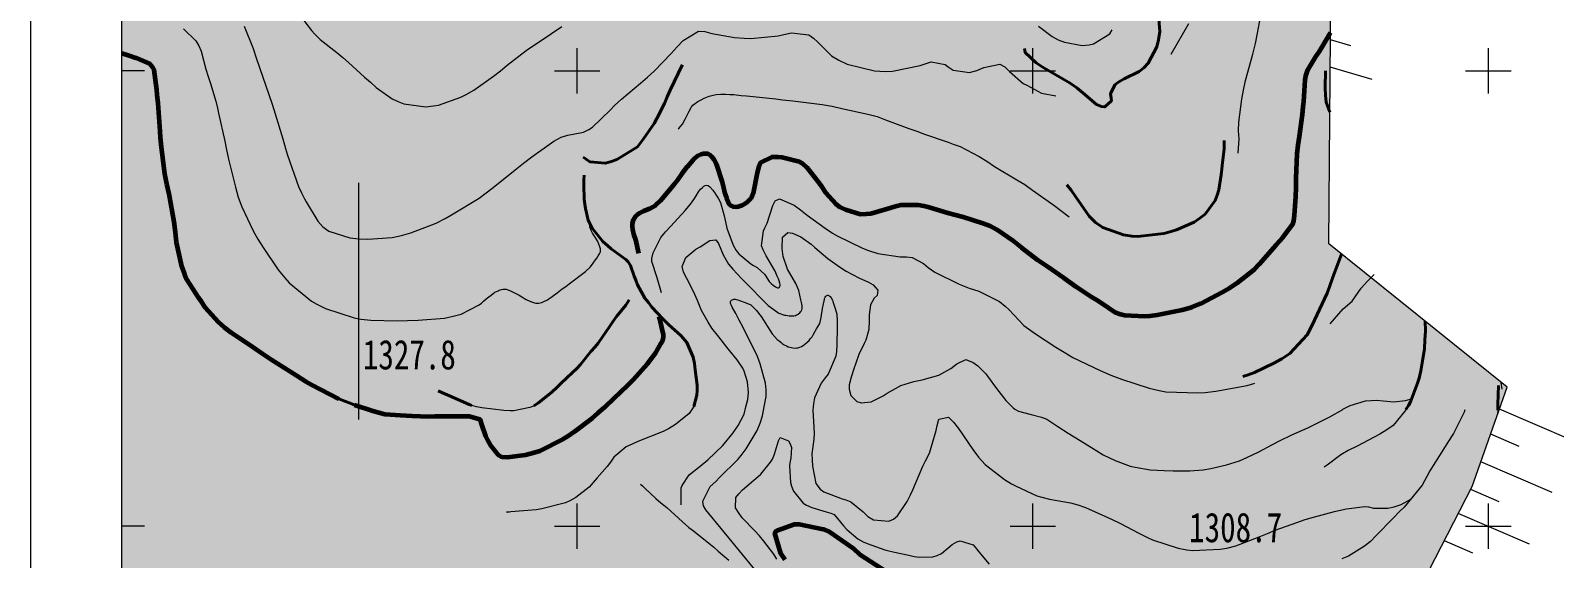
# Model space of a CAD drawing. Header units: inches. Extents: x 38461960 to 38462875, y 4135560 to 4136840.
# Drawn here: x 38461980 to 38462314.5, y 4135892.9 to 4136008.9 of the extents above; entities that cross this region are included whole.
import ezdxf

# ---------------------------------------------------------------- set-up
doc = ezdxf.new("R2010")
doc.units = ezdxf.units.IN
doc.header["$MEASUREMENT"] = 0
doc.layers.get('0').update_dxf_attribs({"lineweight": 0})
doc.layers.add('地面等高线', color=3, linetype='Continuous', lineweight=0, true_color=0x00ff00)
doc.layers.add('经纬网', color=7, linetype='Continuous', lineweight=0)
doc.styles.add('宋体', font='')
doc.styles.get('宋体').set_extended_font_data('宋体')

msp = doc.modelspace()

# ---------------------------------------------------------------- hatches: boundary and pattern name
at = {"lineweight": 120, "true_color": 0x00ff00}
h = msp.add_hatch(dxfattribs=at)
h.set_pattern_fill('巨砾', color=3, scale=8333.333333, style=0, pattern_type=2)
h.set_pattern_definition([(97.35238, (38462017.5, 4135612.5), (-150, 1150), [1.3024, -1561.5476]), (112.47943, (38462017.3333, 4135613.7917), (350, -850), [1.3077, -1567.9278]), (127.74681, (38462016.8333, 4135615), (850, -1100), [1.3068, -1958.92276]), (142.25319, (38462016.0333, 4135616.0333), (-1100, 850), [1.3068, -1958.92276]), (157.52057, (38462015, 4135616.8333), (-850, 350), [1.3077, -1567.9278]), (172.64762, (38462013.7917, 4135617.3333), (1150, -150), [1.3024, -1561.5476]), (187.35238, (38462012.5, 4135617.5), (-1150, -150), [1.3024, -1561.5476]), (202.47943, (38462011.2083, 4135617.3333), (850, 350), [1.3077, -1567.9278]), (217.74681, (38462010, 4135616.8333), (1100, 850), [1.3068, -1958.92276]), (232.25319, (38462008.9667, 4135616.0333), (-850, -1100), [1.3068, -1958.92276]), (247.52057, (38462008.1667, 4135615), (-350, -850), [1.3077, -1567.9278]), (262.64762, (38462007.6667, 4135613.7917), (150, 1150), [1.3024, -1561.5476]), (277.35238, (38462007.5, 4135612.5), (150, -1150), [1.3024, -1561.5476]), (292.47943, (38462007.6667, 4135611.2083), (-350, 850), [1.3077, -1567.9278]), (307.74681, (38462008.1667, 4135610), (-850, 1100), [1.3068, -1958.92276]), (322.25319, (38462008.9667, 4135608.9667), (1100, -850), [1.3068, -1958.92276]), (337.52057, (38462010, 4135608.1667), (850, -350), [1.3077, -1567.9278]), (352.64762, (38462011.2083, 4135607.6667), (-1150, 150), [1.3024, -1561.5476]), (7.35238, (38462012.5, 4135607.5), (1150, 150), [1.3024, -1561.5476]), (22.47943, (38462013.7917, 4135607.6667), (-850, -350), [1.3077, -1567.9278]), (37.74681, (38462015, 4135608.1667), (-1100, -850), [1.3068, -1958.92276]), (52.25319, (38462016.0333, 4135608.9667), (850, 1100), [1.3068, -1958.92276]), (67.52057, (38462016.8333, 4135610), (350, 850), [1.3077, -1567.9278]), (82.64762, (38462017.3333, 4135611.2083), (-150, -1150), [1.3024, -1561.5476]), (97.35238, (38461992.5, 4135587.5), (-150, 1150), [1.3024, -1561.5476]), (112.47943, (38461992.3333, 4135588.7917), (350, -850), [1.3077, -1567.9278]), (127.74681, (38461991.8333, 4135590), (850, -1100), [1.3068, -1958.92276]), (142.25319, (38461991.0333, 4135591.0333), (-1100, 850), [1.3068, -1958.92276]), (157.52057, (38461990, 4135591.8333), (-850, 350), [1.3077, -1567.9278]), (172.64762, (38461988.7917, 4135592.3333), (1150, -150), [1.3024, -1561.5476]), (187.35238, (38461987.5, 4135592.5), (-1150, -150), [1.3024, -1561.5476]), (202.47943, (38461986.2083, 4135592.3333), (850, 350), [1.3077, -1567.9278]), (217.74681, (38461985, 4135591.8333), (1100, 850), [1.3068, -1958.92276]), (232.25319, (38461983.9667, 4135591.0333), (-850, -1100), [1.3068, -1958.92276]), (247.52057, (38461983.1667, 4135590), (-350, -850), [1.3077, -1567.9278]), (262.64762, (38461982.6667, 4135588.7917), (150, 1150), [1.3024, -1561.5476]), (277.35238, (38461982.5, 4135587.5), (150, -1150), [1.3024, -1561.5476]), (292.47943, (38461982.6667, 4135586.2083), (-350, 850), [1.3077, -1567.9278]), (307.74681, (38461983.1667, 4135585), (-850, 1100), [1.3068, -1958.92276]), (322.25319, (38461983.9667, 4135583.9667), (1100, -850), [1.3068, -1958.92276]), (337.52057, (38461985, 4135583.1667), (850, -350), [1.3077, -1567.9278]), (352.64762, (38461986.2083, 4135582.6667), (-1150, 150), [1.3024, -1561.5476]), (7.35238, (38461987.5, 4135582.5), (1150, 150), [1.3024, -1561.5476]), (22.47943, (38461988.7917, 4135582.6667), (-850, -350), [1.3077, -1567.9278]), (37.74681, (38461990, 4135583.1667), (-1100, -850), [1.3068, -1958.92276]), (52.25319, (38461991.0333, 4135583.9667), (850, 1100), [1.3068, -1958.92276]), (67.52057, (38461991.8333, 4135585), (350, 850), [1.3077, -1567.9278]), (82.64762, (38461992.3333, 4135586.2083), (-150, -1150), [1.3024, -1561.5476])])
h.paths.add_polyline_path([(38462660, 4135600), (38462660, 4135675), (38462800, 4135675), (38462800, 4136800), (38462000, 4136800), (38462000, 4135600)], flags=17)
h.paths.add_polyline_path([(38462396.93, 4136644.89), (38462451.42, 4136622.46), (38462487.74, 4136600.87), (38462505.33, 4136589.81), (38462503.48, 4136560.97), (38462492.45, 4136536.45), (38462489.06, 4136523.08), (38462478.39, 4136495.53), (38462468.47, 4136462.35), (38462468.2, 4136443.1), (38462476.65, 4136393.87), (38462478.05, 4136375.59), (38462476.15, 4136365.62), (38462473.19, 4136361.37), (38462467.55, 4136359.33), (38462461.56, 4136358.29), (38462450.42, 4136355.44), (38462448.26, 4136353.21), (38462447, 4136341.8), (38462449.04, 4136311.33), (38462448.21, 4136269.54), (38462447.17, 4136256.39), (38462447.75, 4136243.19), (38462448.23, 4136239.77), (38462448.78, 4136236.96), (38462449.26, 4136235.12), (38462458.24, 4136213.14), (38462472.79, 4136161.02), (38462480.46, 4136112.33), (38462477.29, 4135986.92), (38462472.12, 4135891.12), (38462475.29, 4135864.27), (38462478.87, 4135842.7), (38462473.98, 4135822.18), (38462401.35, 4135733.71), (38462325.15, 4135660.69), (38462251.07, 4135600.02), (38462101.17, 4135603.82), (38462175.51, 4135691.05), (38462233.46, 4135765.13), (38462243.78, 4135793.44), (38462248.27, 4135805.88), (38462259.92, 4135837.63), (38462296.44, 4135908.69), (38462304.1, 4135930.5), (38462264.94, 4135961.98), (38462265.47, 4136026.01), (38462271.71, 4136058.7), (38462279.64, 4136078.81), (38462310.86, 4136106.33), (38462297.49, 4136133.43), (38462238.64, 4136182.82), (38462195.33, 4136180.71), (38462177.89, 4136193.49), (38462167.97, 4136218.63), (38462184.49, 4136241.46), (38462199.06, 4136246.01), (38462221.42, 4136258.45), (38462242.06, 4136288.87), (38462219.3, 4136310.84), (38462202.63, 4136311.63), (38462180.14, 4136325.12), (38462175.38, 4136354.76), (38462180.14, 4136398.68), (38462188.75, 4136421.38), (38462204.47, 4136444.93), (38462208.06, 4136473.11), (38462197.85, 4136513.99), (38462193.09, 4136530.92), (38462193.9, 4136584.41), (38462197.08, 4136626.22), (38462223.54, 4136719.35), (38462246.29, 4136716.18), (38462287.94, 4136693.24), (38462313.34, 4136680.54), (38462352.5, 4136663.87), (38462375.49, 4136651.58)], flags=0)

# ---------------------------------------------------------------- linework, layer by layer
at = {"color": 1, "true_color": 0xff0000}
for p, q in [((38462269.82, 4136005.47), (38462265.31, 4136006.79)), ((38462274.47, 4135998.09), (38462265.26, 4136000.84)), ((38462318.05, 4135918.98), (38462302.41, 4135925.68)), ((38462306.71, 4135917.48), (38462300.49, 4135920.2)), ((38462313.98, 4135907.4), (38462298.35, 4135914.1)), ((38462302.37, 4135905.35), (38462296.15, 4135908.07)), ((38462309.02, 4135896.03), (38462293.39, 4135902.74)), ((38462296.56, 4135894.08), (38462290.34, 4135896.8))]:
    msp.add_line(p, q, dxfattribs=at)
at = {"color": 7, "lineweight": 20, "flags": 128}
msp.add_lwpolyline([(38461980, 4135580), (38462820, 4135580), (38462820, 4136820), (38462820, 4136820), (38461980, 4136820), (38461980, 4136820), (38461980, 4135580)], dxfattribs=at)
at = {"color": 7, "lineweight": 9, "flags": 128}
msp.add_lwpolyline([(38462000, 4136800), (38462000, 4135600), (38462800, 4135600), (38462800, 4136800), (38462800, 4136800), (38462000, 4136800)], dxfattribs=at)
at = {"color": 1, "true_color": 0xff0000, "flags": 128}
msp.add_lwpolyline([(38462259.92, 4135837.63), (38462296.44, 4135908.69), (38462304.1, 4135930.5), (38462264.94, 4135961.98), (38462265.47, 4136026.01), (38462271.71, 4136058.7), (38462279.64, 4136078.81), (38462310.86, 4136106.33), (38462297.49, 4136133.43), (38462238.64, 4136182.82), (38462195.33, 4136180.71), (38462177.89, 4136193.49), (38462167.97, 4136218.63), (38462184.49, 4136241.46), (38462199.06, 4136246.01), (38462221.42, 4136258.45), (38462242.06, 4136288.87), (38462219.3, 4136310.84), (38462202.63, 4136311.63), (38462180.14, 4136325.12), (38462175.38, 4136354.76), (38462180.14, 4136398.68), (38462188.75, 4136421.38)], dxfattribs=at)
at = {"layer": '地面等高线', "color": 55, "lineweight": 18, "true_color": 0xa59152, "flags": 128}
for points in [[(38462245.09, 4135981.93), (38462245.27, 4135985.08), (38462245.14, 4135986.84), (38462245.18, 4135988.7), (38462245.86, 4135993.8), (38462246.24, 4135995.79), (38462246.68, 4135997.85), (38462248.31, 4136003.69), (38462248.89, 4136006.02), (38462249.33, 4136008.31), (38462250.42, 4136014.15)], [(38462038.57, 4136012.97), (38462041.67, 4136008.85), (38462042.42, 4136008.07), (38462043.6, 4136006.92), (38462047.21, 4136004.04)], [(38462230.4, 4136003.63), (38462234.24, 4136010.43)], [(38462013.59, 4136009.26), (38462016.26, 4136006.62), (38462016.93, 4136005.51), (38462017.43, 4136004.29), (38462018.51, 4136000.34), (38462019.01, 4135998.75), (38462019.48, 4135997.2), (38462020.69, 4135993.34), (38462021.06, 4135991.82), (38462021.3, 4135990.71), (38462022.64, 4135984.56), (38462022.97, 4135983.01), (38462023.48, 4135980.57), (38462024.99, 4135974.42), (38462025.62, 4135972.23), (38462026.4, 4135970.13), (38462028.85, 4135964.83), (38462029.93, 4135963), (38462031.04, 4135961.18), (38462034.38, 4135956.27), (38462035.8, 4135954.51), (38462036.81, 4135953.47), (38462041.66, 4135949.41), (38462042.88, 4135948.73), (38462044.74, 4135947.81), (38462051.01, 4135945.78), (38462052.5, 4135945.47), (38462054.73, 4135945.2), (38462060.5, 4135945.09), (38462062.73, 4135945.18), (38462065.06, 4135945.25), (38462070.87, 4135945.68), (38462072.8, 4135946.08), (38462074.56, 4135946.58), (38462078.51, 4135948.6), (38462078.96, 4135948.99), (38462079.42, 4135949.39), (38462080.01, 4135949.89), (38462080.57, 4135950.36), (38462081.08, 4135950.75), (38462081.53, 4135951.09), (38462081.94, 4135951.35), (38462082.3, 4135951.56), (38462082.62, 4135951.71), (38462082.9, 4135951.83), (38462083.39, 4135951.98), (38462083.75, 4135952.04), (38462084.02, 4135952.05), (38462084.41, 4135952.02), (38462084.61, 4135951.97), (38462084.8, 4135951.9), (38462085.36, 4135951.66), (38462086.36, 4135951.18), (38462086.81, 4135950.94), (38462087.26, 4135950.69), (38462087.81, 4135950.38), (38462088.83, 4135949.79), (38462089.61, 4135949.4), (38462090.19, 4135949.16), (38462090.63, 4135949.04), (38462090.95, 4135948.98), (38462091.19, 4135948.96), (38462091.54, 4135948.97), (38462091.89, 4135949.04), (38462092.2, 4135949.14), (38462092.79, 4135949.38), (38462093.3, 4135949.65), (38462093.75, 4135949.91), (38462094.51, 4135950.42), (38462095.63, 4135951.25), (38462096.73, 4135952.09), (38462097.48, 4135952.66), (38462098.24, 4135953.23), (38462101.79, 4135955.93), (38462102.81, 4135956.87), (38462103.38, 4135957.55), (38462103.83, 4135958.22), (38462104.28, 4135958.88), (38462104.59, 4135959.33), (38462104.9, 4135959.77), (38462105.05, 4135960.07), (38462105.11, 4135960.35), (38462105.09, 4135960.89), (38462104.99, 4135961.31), (38462104.76, 4135961.92), (38462104.5, 4135962.5), (38462104.09, 4135963.26), (38462103.38, 4135964.35), (38462103.07, 4135964.91)], [(38462026.93, 4136009.78), (38462028.85, 4136004.92), (38462029.56, 4136002.89), (38462030.3, 4136000.76), (38462032.28, 4135994.81), (38462033.02, 4135992.68), (38462033.73, 4135990.59), (38462035.37, 4135985.05), (38462035.94, 4135982.92), (38462036.38, 4135981.47), (38462038.83, 4135974.6), (38462039.51, 4135973.18), (38462040.15, 4135971.87), (38462040.48, 4135971.22), (38462043.08, 4135966.97), (38462044.19, 4135965.75), (38462045.5, 4135964.8), (38462050.06, 4135963.31), (38462052.06, 4135963.1), (38462054.08, 4135963.03), (38462059.42, 4135963.39), (38462061.41, 4135963.83), (38462063.51, 4135964.4), (38462069.01, 4135966.52), (38462071.04, 4135967.6), (38462072.43, 4135968.37), (38462078.45, 4135972.04), (38462079.7, 4135972.95), (38462081.56, 4135974.4), (38462086.39, 4135978.24), (38462088.22, 4135979.69), (38462090.04, 4135981.14), (38462094.88, 4135984.55), (38462096.47, 4135985.42), (38462097.92, 4135985.89), (38462101.37, 4135986.53), (38462102.58, 4135987.1), (38462103.36, 4135987.61), (38462107.25, 4135991.38), (38462108.17, 4135992.39), (38462109.69, 4135993.81), (38462113.88, 4135997.28), (38462115.44, 4135998.6), (38462116.89, 4135999.95), (38462120.65, 4136003.82), (38462121.96, 4136005.31), (38462123.22, 4136006.66), (38462126.6, 4136008.71), (38462128.02, 4136008.61), (38462129.57, 4136008.2), (38462134.53, 4136007.35), (38462136.66, 4136007.18), (38462138.08, 4136007.14), (38462144.09, 4136007.7), (38462145.34, 4136007.97), (38462147.06, 4136008.37), (38462150.81, 4136007.9), (38462151.86, 4136007.19), (38462152.83, 4136006.27), (38462155.84, 4136003.33), (38462157.42, 4136002.31), (38462159.24, 4136001.5), (38462165.22, 4136000), (38462167.62, 4135999.87), (38462169.21, 4135999.93), (38462175.29, 4136001.14), (38462176.37, 4136001.51), (38462177.72, 4136002.01), (38462180.79, 4136001.4), (38462181.43, 4136000.89), (38462182.55, 4136000.15), (38462186.13, 4135999.63), (38462187.71, 4136000.1), (38462189.27, 4136000.74), (38462192.75, 4136001.48), (38462193.86, 4136000.87), (38462194.91, 4135999.89), (38462197.88, 4135997.22), (38462198.66, 4135996.82), (38462201.88, 4135995.11), (38462205.04, 4135994.48)], [(38462047.21, 4136004.04), (38462048.55, 4136002.93), (38462049.8, 4136001.81), (38462053.31, 4135998.63), (38462054.63, 4135997.48), (38462055.87, 4135996.36), (38462059.42, 4135993.86), (38462060.87, 4135993.18), (38462061.91, 4135992.77), (38462066.74, 4135992.09), (38462068.43, 4135992.29), (38462069.54, 4135992.49), (38462074.48, 4135994.24), (38462075.63, 4135994.81), (38462077.32, 4135995.79), (38462081.61, 4135998.82), (38462083.17, 4136000.03), (38462084.66, 4136001.28), (38462088.78, 4136004.45), (38462090.44, 4136005.56), (38462092.1, 4136006.64), (38462096.66, 4136009.77)], [(38462201.26, 4136009.84), (38462204.26, 4136007.51), (38462205.57, 4136006.83), (38462206.96, 4136006.29), (38462210.84, 4136005.57), (38462212.33, 4136005.7), (38462213.31, 4136005.91), (38462216.89, 4136008.16), (38462217.43, 4136009.01)], [(38462122.17, 4135987.22), (38462122.25, 4135987.29), (38462122.32, 4135987.36), (38462122.63, 4135987.68), (38462123.11, 4135988.32), (38462123.69, 4135989.36), (38462124.24, 4135990.43), (38462124.56, 4135991.13), (38462124.92, 4135991.81), (38462125.04, 4135991.99), (38462125.17, 4135992.18), (38462125.4, 4135992.43), (38462125.67, 4135992.66), (38462126.47, 4135993.23), (38462127.19, 4135993.66), (38462127.83, 4135993.98), (38462128.97, 4135994.42), (38462129.85, 4135994.65), (38462130.51, 4135994.78), (38462131.52, 4135994.88), (38462132.53, 4135994.88), (38462133.47, 4135994.83), (38462134.41, 4135994.78), (38462135.96, 4135994.61), (38462137.18, 4135994.51), (38462143.63, 4135993.82), (38462145.05, 4135993.65), (38462147.31, 4135993.38), (38462153.73, 4135992.63), (38462155.95, 4135992.22), (38462158.11, 4135991.74), (38462163.82, 4135990.52), (38462165.81, 4135989.94), (38462167.67, 4135989.26), (38462172.77, 4135987.36), (38462174.76, 4135986.65), (38462176.01, 4135986.14), (38462181.41, 4135984.31), (38462182.49, 4135983.93), (38462184.07, 4135983.39), (38462188.22, 4135981.22), (38462189.88, 4135980.14), (38462191.56, 4135978.96), (38462196.52, 4135976.08), (38462198.24, 4135975.03), (38462199.93, 4135973.81), (38462204.62, 4135970.46), (38462207.97, 4135967.96)], [(38462118.5, 4135951.26), (38462117.55, 4135954.55), (38462116.39, 4135958.15), (38462116.4, 4135958.79), (38462116.68, 4135960.01), (38462118.37, 4135963.38), (38462119.35, 4135964.67), (38462120.53, 4135965.88), (38462123.71, 4135969.29), (38462124.87, 4135970.74), (38462125.58, 4135971.75), (38462126.11, 4135972.58), (38462126.64, 4135973.41), (38462127.07, 4135973.99), (38462127.49, 4135974.41), (38462127.82, 4135974.67), (38462128.07, 4135974.82), (38462128.42, 4135974.91), (38462128.73, 4135974.83), (38462129.14, 4135974.49), (38462129.73, 4135973.8), (38462130.26, 4135973.05), (38462130.37, 4135972.89), (38462130.91, 4135972.01), (38462131.42, 4135971.06), (38462132.29, 4135968.16), (38462132.56, 4135966.84), (38462132.86, 4135965.42), (38462134.21, 4135961.7), (38462134.91, 4135960.52), (38462135.45, 4135959.81), (38462138.08, 4135957.58), (38462138.69, 4135957.27), (38462139.53, 4135956.83), (38462141.19, 4135955.24), (38462141.62, 4135954.5), (38462142.1, 4135953.72), (38462142.58, 4135953.3), (38462143.07, 4135952.88), (38462143.21, 4135952.76), (38462143.54, 4135952.55), (38462143.8, 4135952.42), (38462143.98, 4135952.36), (38462144.12, 4135952.35), (38462144.2, 4135952.35), (38462144.32, 4135952.39), (38462144.41, 4135952.48), (38462144.5, 4135952.68), (38462144.53, 4135952.87), (38462144.54, 4135953.04), (38462144.5, 4135953.37), (38462144.36, 4135953.87), (38462144.18, 4135954.33), (38462144.05, 4135954.63), (38462143.92, 4135954.93), (38462143.42, 4135956.02), (38462141.5, 4135959.36), (38462140.79, 4135960.68), (38462140.45, 4135961.56), (38462140.86, 4135964.83), (38462141.2, 4135965.48), (38462141.71, 4135966.55), (38462142.9, 4135970.4), (38462143.48, 4135971.48), (38462144.42, 4135971.85), (38462147.63, 4135970.46), (38462149.04, 4135969.45), (38462150.46, 4135968.3), (38462154.44, 4135965.45), (38462156.03, 4135964.37), (38462157.07, 4135963.73), (38462162.61, 4135961.08), (38462163.92, 4135960.51), (38462165.98, 4135959.86), (38462170.91, 4135959.18), (38462172.3, 4135959.14), (38462173.55, 4135958.97), (38462176.01, 4135957.69), (38462177.02, 4135956.81), (38462178.51, 4135955.79), (38462183.84, 4135953.11), (38462186, 4135952.3), (38462188.13, 4135951.62), (38462192.68, 4135949.35), (38462193.96, 4135948.3)], [(38462103.07, 4135964.91), (38462102.83, 4135965.51), (38462102.79, 4135965.65), (38462102.76, 4135966.37)], [(38462137.03, 4135926.23), (38462137.43, 4135927.79), (38462137.57, 4135929.38), (38462137.37, 4135931.71), (38462136.66, 4135934.04), (38462136.32, 4135934.68), (38462135.08, 4135936.54), (38462133.46, 4135938.6), (38462132.85, 4135939.31), (38462131.07, 4135941.55), (38462129.58, 4135943.51), (38462128.74, 4135944.76), (38462127.26, 4135947.36), (38462126.39, 4135949.56), (38462125.85, 4135950.84), (38462124.8, 4135953.01), (38462123.32, 4135955.78), (38462123.05, 4135957.03), (38462123.83, 4135958.99), (38462126.07, 4135960.84), (38462126.98, 4135961.34), (38462129.11, 4135962.76), (38462130.42, 4135962.89), (38462131.03, 4135962.11), (38462132.04, 4135959.61), (38462133.19, 4135957.55), (38462134.16, 4135956.44), (38462136.09, 4135954.37), (38462138.62, 4135951.8), (38462139.86, 4135950.52), (38462141.89, 4135948.49), (38462144.28, 4135946.76), (38462145.46, 4135946.32), (38462145.61, 4135946.31), (38462145.76, 4135946.3), (38462146.55, 4135946.22), (38462147.14, 4135946.18), (38462147.57, 4135946.21), (38462147.9, 4135946.28), (38462148.14, 4135946.37), (38462148.32, 4135946.46), (38462148.59, 4135946.64), (38462148.86, 4135946.87), (38462149.01, 4135947.04), (38462149.12, 4135947.2), (38462149.28, 4135947.51), (38462149.35, 4135947.78), (38462149.38, 4135948.02), (38462149.36, 4135948.45), (38462149.23, 4135949.09), (38462149.08, 4135949.71), (38462148.86, 4135950.73), (38462148.65, 4135951.75), (38462147.97, 4135953.27), (38462146.15, 4135956.42), (38462145.21, 4135959.25), (38462145.01, 4135960.98), (38462145.05, 4135963.48), (38462146.2, 4135964.52), (38462147.28, 4135964.35), (38462149.1, 4135963.54), (38462151.36, 4135961.91), (38462152.17, 4135961.17), (38462155.01, 4135958.77), (38462157.6, 4135956.94), (38462159.05, 4135956.02), (38462161.82, 4135954.57), (38462163.95, 4135953.58), (38462164.93, 4135952.98), (38462165.97, 4135951.86), (38462165.8, 4135950.64), (38462165.19, 4135950.04), (38462164.38, 4135948.62), (38462164.07, 4135946.39), (38462164.07, 4135945.17), (38462164, 4135943.15), (38462163.35, 4135940.82), (38462162.95, 4135940.08), (38462161.83, 4135937.68), (38462161.12, 4135935.79), (38462160.78, 4135934.74), (38462160.1, 4135932.68), (38462159.69, 4135931.06), (38462159.69, 4135930.09), (38462160.09, 4135928.67), (38462161.37, 4135927.35), (38462162.35, 4135927.08), (38462164.51, 4135927.31), (38462167.15, 4135928.59), (38462168.03, 4135929.19), (38462171, 4135930.91), (38462173.88, 4135931.75), (38462175.7, 4135932.12), (38462179.35, 4135933.16), (38462181.99, 4135934.64), (38462183.34, 4135935.62), (38462185.33, 4135936.56), (38462186.89, 4135935.92), (38462187.93, 4135935.17)], [(38462265.28, 4135944.45), (38462268.15, 4135947.71), (38462270.12, 4135949.43), (38462272.1, 4135952.3), (38462273.47, 4135953.82), (38462274.93, 4135955.23), (38462274.21, 4135954.53)], [(38462141.03, 4135926.21), (38462141.46, 4135928.49), (38462141.5, 4135929.94), (38462141.3, 4135931.43), (38462140.19, 4135935.62), (38462139.59, 4135937.24), (38462139.08, 4135938.33), (38462136.79, 4135942.82), (38462136.32, 4135943.8), (38462135.55, 4135945.25), (38462134.79, 4135946.67), (38462134.03, 4135948.1), (38462133.84, 4135948.47), (38462133.71, 4135948.77), (38462133.65, 4135949), (38462133.64, 4135949.17), (38462133.65, 4135949.29), (38462133.71, 4135949.45), (38462133.83, 4135949.6), (38462134.02, 4135949.73), (38462134.2, 4135949.8), (38462134.37, 4135949.83), (38462134.68, 4135949.83), (38462134.92, 4135949.79), (38462135.27, 4135949.69), (38462135.6, 4135949.56), (38462136.84, 4135949.08), (38462138.09, 4135948.59), (38462139.27, 4135947.41), (38462140.35, 4135946.02), (38462142.8, 4135942.24), (38462143.88, 4135941.02), (38462144.31, 4135940.66), (38462144.73, 4135940.31), (38462144.96, 4135940.13), (38462145.44, 4135939.82), (38462145.9, 4135939.58), (38462146.32, 4135939.41), (38462146.7, 4135939.29), (38462147.04, 4135939.2), (38462147.34, 4135939.15), (38462147.85, 4135939.11), (38462148.22, 4135939.13), (38462148.49, 4135939.17), (38462148.88, 4135939.27), (38462149.24, 4135939.44), (38462149.62, 4135939.69), (38462149.95, 4135939.93), (38462150.5, 4135940.41), (38462150.89, 4135940.8), (38462151.16, 4135941.12), (38462151.54, 4135941.61), (38462151.87, 4135942.13), (38462152.55, 4135943.31), (38462153.24, 4135944.48), (38462153.58, 4135945.8), (38462153.86, 4135947.79), (38462154.05, 4135948.8), (38462154.25, 4135949.81), (38462154.29, 4135949.97), (38462154.45, 4135950.27), (38462154.6, 4135950.48), (38462154.72, 4135950.61), (38462154.82, 4135950.68), (38462154.95, 4135950.75), (38462155.07, 4135950.75), (38462155.22, 4135950.66), (38462155.37, 4135950.53), (38462155.5, 4135950.4), (38462155.72, 4135950.11), (38462156.01, 4135949.61), (38462156.12, 4135949.35), (38462156.21, 4135949.1), (38462156.6, 4135947.82), (38462157, 4135946.54), (38462157.09, 4135945.05), (38462157.06, 4135943.6), (38462156.99, 4135939.78), (38462156.88, 4135938.33), (38462156.74, 4135937.35), (38462155.05, 4135933.37), (38462154.44, 4135932.56), (38462153.56, 4135931.38), (38462152.1, 4135928.14), (38462151.83, 4135926.86), (38462151.78, 4135926.17)], [(38462193.96, 4135948.3), (38462194.74, 4135947.59), (38462198.04, 4135944.07), (38462199.02, 4135943.33), (38462200.61, 4135942.25), (38462205.03, 4135939.3), (38462206.85, 4135938.18), (38462208.81, 4135937), (38462214.78, 4135934.15), (38462217.14, 4135933.13), (38462219.47, 4135932.25), (38462225.51, 4135930.28), (38462227.74, 4135929.77), (38462229.23, 4135929.5), (38462236.22, 4135929.25), (38462237.8, 4135929.35), (38462240.2, 4135929.62), (38462247.06, 4135930.86), (38462248.48, 4135931.29), (38462248.71, 4135931.38)], [(38462187.93, 4135935.17), (38462189.65, 4135933.45), (38462191.57, 4135930.81), (38462192.51, 4135929.53), (38462194.07, 4135927.6), (38462195.72, 4135925.97)], [(38462303.01, 4135930.1), (38462302.78, 4135931.56)], [(38462268.07, 4135925.65), (38462269.68, 4135926.47), (38462273.03, 4135927.51), (38462275.49, 4135927.67), (38462276.91, 4135927.5), (38462279.27, 4135927.29), (38462281.81, 4135927.59), (38462282.79, 4135927.9), (38462283.05, 4135928.08)], [(38462122.79, 4135904.69), (38462122.79, 4135908.37), (38462123.01, 4135908.93), (38462124.6, 4135911.26), (38462126.97, 4135913.18), (38462128.66, 4135914.53), (38462131.97, 4135917.7), (38462134.24, 4135920.47), (38462135.32, 4135922.09), (38462136.61, 4135924.58), (38462137.03, 4135926.23)], [(38462141.3, 4135887.59), (38462128.2, 4135903.54), (38462127.72, 4135904.43), (38462127.58, 4135905.45), (38462129.21, 4135908.69), (38462130.39, 4135909.83), (38462131.24, 4135910.64), (38462135.23, 4135914.62), (38462135.97, 4135915.53), (38462137.09, 4135916.98), (38462139.53, 4135921), (38462140.14, 4135922.58), (38462140.65, 4135924.24), (38462141.03, 4135926.21)], [(38462151.78, 4135926.17), (38462151.73, 4135925.5), (38462151.96, 4135921.76), (38462151.99, 4135920.34), (38462151.95, 4135919.09), (38462151.48, 4135915.88), (38462151.54, 4135914.56), (38462151.64, 4135913.14), (38462152.41, 4135909.33), (38462153.32, 4135908.14), (38462154.1, 4135907.5), (38462158.18, 4135906.01), (38462158.99, 4135905.77), (38462160.07, 4135905.33), (38462162.77, 4135903.1), (38462163.81, 4135902.11)], [(38462163.81, 4135902.11), (38462165.06, 4135901.37), (38462168.41, 4135901.06), (38462169.39, 4135901.5), (38462170.3, 4135902.27), (38462172.43, 4135905.44), (38462173.18, 4135906.9), (38462173.65, 4135907.98), (38462175.86, 4135913.14), (38462176.43, 4135914.32), (38462177.31, 4135916.01), (38462178.77, 4135921), (38462178.98, 4135922.12), (38462179.38, 4135923.5), (38462181.51, 4135923.9), (38462182.56, 4135922.86), (38462183.7, 4135921.47), (38462186.8, 4135916.8), (38462188.08, 4135915.11), (38462189.53, 4135913.56), (38462193.75, 4135910.24), (38462195.34, 4135909.29), (38462196.38, 4135908.75), (38462200.87, 4135906.65), (38462201.95, 4135906.34), (38462203.67, 4135905.93), (38462208.27, 4135905.12), (38462209.89, 4135904.64), (38462211.54, 4135904.1), (38462215.83, 4135902.2), (38462217.45, 4135901.46), (38462219.07, 4135900.64), (38462223.42, 4135898.37), (38462225.14, 4135897.49), (38462226.29, 4135896.98), (38462231.89, 4135895.12), (38462233.82, 4135894.77), (38462235.06, 4135894.64), (38462241.14, 4135894.9), (38462242.56, 4135895.17), (38462244.59, 4135895.67), (38462249.69, 4135897.62), (38462251.48, 4135898.36), (38462253.17, 4135899.1), (38462257.91, 4135900.82), (38462259.8, 4135901.42), (38462261.62, 4135901.96), (38462266.18, 4135903.2), (38462267.81, 4135903.57), (38462268.82, 4135903.8), (38462272.87, 4135904.3), (38462273.68, 4135904.2), (38462274.8, 4135903.93), (38462277.94, 4135903.96), (38462279.29, 4135904.26), (38462280.81, 4135904.77), (38462282.94, 4135905.94)], [(38462195.72, 4135925.97), (38462196.02, 4135925.67), (38462196.83, 4135925.26), (38462199.63, 4135924.48), (38462201.9, 4135923.94), (38462203.11, 4135923.5), (38462205.51, 4135921.91), (38462207.73, 4135920.42), (38462209.08, 4135919.64), (38462211.31, 4135918.25), (38462214.04, 4135916.52), (38462215.46, 4135915.64), (38462218.09, 4135914.39), (38462221.37, 4135913.2), (38462222.45, 4135912.93), (38462225.79, 4135912.38), (38462228.86, 4135912.21), (38462230.79, 4135912.14), (38462234.47, 4135912.17), (38462237.37, 4135912.37), (38462239.06, 4135912.67), (38462242.54, 4135913.44), (38462245.38, 4135914.35), (38462246.97, 4135915.05), (38462249.57, 4135916.3), (38462252.61, 4135917.91), (38462254.17, 4135918.76), (38462256.87, 4135920.03), (38462260.35, 4135921.58), (38462261.54, 4135922.16), (38462265.19, 4135924.01), (38462268.03, 4135925.62), (38462268.07, 4135925.65)], [(38462302.96, 4135925.48), (38462302.96, 4135925.49)], [(38462143.79, 4135892.76), (38462143.12, 4135893.81), (38462140.96, 4135896.68), (38462140.01, 4135897.83), (38462139, 4135898.98), (38462136.24, 4135901.85), (38462135.4, 4135902.97), (38462134.72, 4135903.98), (38462134.83, 4135906.31), (38462135.44, 4135907.12), (38462136.25, 4135908), (38462138.78, 4135910.06), (38462139.7, 4135910.87), (38462140.31, 4135911.41), (38462142.44, 4135914.04), (38462142.84, 4135914.71), (38462143.29, 4135915.79), (38462144.2, 4135918.76), (38462144.57, 4135919.47), (38462146.36, 4135918.72), (38462146.77, 4135918.05), (38462147.04, 4135917.27), (38462146.9, 4135914.94), (38462146.66, 4135913.93), (38462146.56, 4135913.22), (38462146.82, 4135909.57), (38462147.02, 4135908.76), (38462147.46, 4135907.65), (38462149.62, 4135905.04), (38462150.33, 4135904.6), (38462151.47, 4135904.09), (38462154.65, 4135903.14), (38462155.66, 4135902.87), (38462156.37, 4135902.53), (38462157.78, 4135900.87), (38462158.42, 4135900.06), (38462159.17, 4135899.25), (38462161.59, 4135897.19), (38462162.74, 4135896.54), (38462163.62, 4135896.17), (38462167.54, 4135894.78), (38462168.41, 4135894.58), (38462169.63, 4135894.3), (38462172.8, 4135893.59), (38462173.95, 4135893.35), (38462175.13, 4135893.21), (38462178.04, 4135893.24), (38462179.02, 4135893.51), (38462179.96, 4135893.95), (38462182.33, 4135895.94), (38462183.34, 4135896.54), (38462184.05, 4135896.78), (38462186.89, 4135895.9), (38462187.66, 4135894.98), (38462188.14, 4135894.37), (38462190.43, 4135891.67)]]:
    msp.add_lwpolyline(points, dxfattribs=at)
at = {"layer": '地面等高线', "color": 55, "lineweight": 40, "true_color": 0xa59152, "flags": 128}
for points in [[(38462227.5, 4136013.26), (38462227.86, 4136008.64), (38462227.61, 4136006.82), (38462227.25, 4136005.24), (38462225.3, 4136001.71), (38462224.36, 4136000.66), (38462223.35, 4135999.89), (38462220.02, 4135998.24), (38462218.89, 4135997.59), (38462217.99, 4135996.9), (38462217.06, 4135994.92), (38462217.18, 4135994.03), (38462217.26, 4135993.42), (38462215.8, 4135992.08), (38462215.07, 4135992.16), (38462213.98, 4135992.61), (38462210.94, 4135995.17), (38462209.64, 4135996.27), (38462208.19, 4135997.32), (38462203.69, 4135999.96), (38462202.07, 4136000.9), (38462200.7, 4136001.79), (38462198.31, 4136004.03), (38462198.19, 4136004.88)], [(38462123.12, 4136001.31), (38462122.68, 4136000.5), (38462122.15, 4135999.41), (38462120.4, 4135995.72), (38462119.75, 4135994.26), (38462119.14, 4135992.84), (38462117.51, 4135989.52), (38462116.86, 4135988.47), (38462114.55, 4135985.07), (38462113.21, 4135983.33), (38462108.87, 4135980.62), (38462107.77, 4135980.18), (38462106.19, 4135979.69), (38462102.79, 4135980.02), (38462101.94, 4135980.59), (38462101.33, 4135981.04)], [(38462264.24, 4136000.03), (38462264.15, 4135996.26), (38462264.23, 4135994.68), (38462264.39, 4135993.1), (38462265.18, 4135990.95)], [(38462242.01, 4135984.71), (38462242.01, 4135984.02), (38462242, 4135982.88), (38462241.59, 4135979.23), (38462241.47, 4135978.38), (38462241.35, 4135977.13), (38462240.81, 4135973.89), (38462240.49, 4135972.71), (38462240, 4135971.5), (38462237.81, 4135968.54), (38462236.63, 4135967.61), (38462235.41, 4135966.76), (38462231.52, 4135965.07), (38462229.86, 4135964.58), (38462228.72, 4135964.26), (38462223.01, 4135963.62), (38462221.71, 4135963.7), (38462219.89, 4135963.95), (38462215.35, 4135965.58), (38462213.77, 4135966.72), (38462212.36, 4135968.1), (38462209.4, 4135972.4), (38462208.43, 4135973.82), (38462207.46, 4135974.95)], [(38462101.52, 4135977.07), (38462101.48, 4135976.09), (38462101.48, 4135974.88), (38462101.52, 4135971.8), (38462101.68, 4135970.74), (38462101.84, 4135969.77), (38462102.44, 4135967.22), (38462102.89, 4135966.16), (38462103.29, 4135965.43), (38462105.64, 4135962.51), (38462106.69, 4135961.54), (38462107.42, 4135960.93), (38462110.7, 4135958.57), (38462111.18, 4135958.08), (38462111.67, 4135957.27), (38462112.47, 4135954.92), (38462112.84, 4135953.99), (38462113.24, 4135952.97), (38462114.86, 4135950.05), (38462115.62, 4135949.12), (38462116.39, 4135948.11), (38462118.7, 4135945.63), (38462119.55, 4135944.78), (38462120.12, 4135944.21), (38462122.71, 4135941.85), (38462123.27, 4135941.25), (38462124.04, 4135940.31), (38462125.45, 4135937.11), (38462125.74, 4135935.69), (38462125.9, 4135934.31), (38462126.3, 4135930.95), (38462126.33, 4135929.81), (38462126.29, 4135928.76), (38462125.57, 4135926.28)], [(38462267.74, 4135959.73), (38462265.83, 4135954.68), (38462265.1, 4135952.53), (38462264.61, 4135951.15), (38462261.8, 4135945.2), (38462261.19, 4135943.86), (38462260.22, 4135942), (38462256.44, 4135937.91), (38462254.66, 4135936.74), (38462252.87, 4135935.81), (38462248.65, 4135933.75), (38462247.27, 4135933.23), (38462246.06, 4135932.86)], [(38462111.41, 4135949.69), (38462110.64, 4135948.56), (38462108.61, 4135946.01), (38462107.76, 4135944.8), (38462107.19, 4135943.95), (38462104.59, 4135940.18), (38462103.94, 4135939.41), (38462103, 4135938.32), (38462100.73, 4135935.53), (38462099.88, 4135934.6), (38462098.98, 4135933.75), (38462096.51, 4135931.4), (38462095.53, 4135930.43), (38462094.48, 4135929.46), (38462091.48, 4135927.07), (38462090.47, 4135926.44)], [(38462286.08, 4135944.99), (38462286.16, 4135942.85), (38462286.07, 4135940.91), (38462285.95, 4135938.96), (38462285.17, 4135934.1), (38462284.76, 4135932.48), (38462284.44, 4135931.42), (38462282.89, 4135927.29), (38462282.44, 4135926.48), (38462281.87, 4135925.59)], [(38462302.23, 4135930.87), (38462302.06, 4135926.82), (38462302.03, 4135925.5)], [(38462047.71, 4135927.98), (38462048.99, 4135927.41), (38462050.88, 4135926.69), (38462051.12, 4135926.62)], [(38462076.9, 4135926.5), (38462076.28, 4135926.69), (38462071.98, 4135928.6), (38462070.45, 4135929.29), (38462069.51, 4135929.74)]]:
    msp.add_lwpolyline(points, dxfattribs=at)
at = {"layer": '地面等高线', "color": 3, "lineweight": 60, "true_color": 0x00ff00, "flags": 128}
for points in [[(38462219.24, 4135946.56), (38462220.12, 4135946.32), (38462224.61, 4135946.11), (38462225.69, 4135946.17), (38462227.31, 4135946.41), (38462232.75, 4135947.48), (38462234.88, 4135948.09), (38462236.84, 4135948.86), (38462241.54, 4135951.35), (38462243.26, 4135952.36), (38462244.85, 4135953.41), (38462248.57, 4135956.37), (38462249.72, 4135957.59), (38462250.77, 4135958.8), (38462253.31, 4135961.7), (38462254.29, 4135962.71), (38462254.9, 4135963.39), (38462257.1, 4135966.29), (38462257.3, 4135967.03), (38462257.47, 4135968.21), (38462257.75, 4135972.4), (38462257.79, 4135974.32), (38462257.82, 4135976.32), (38462258, 4135981.75), (38462258.24, 4135983.68), (38462258.51, 4135985.57), (38462259.2, 4135990.43), (38462259.37, 4135992.12), (38462259.47, 4135993.23), (38462259.78, 4135997.93), (38462259.95, 4135998.91), (38462260.39, 4136000.22), (38462262.09, 4136003.16), (38462262.83, 4136004.21), (38462263.54, 4136005.28), (38462265.2, 4136008.15), (38462265.33, 4136008.42)], [(38462000, 4136003.86), (38462000.04, 4136003.85), (38462001.66, 4136003.34), (38462003.11, 4136002.86), (38462006.18, 4136001.54), (38462006.79, 4136000.83), (38462007.06, 4136000.19), (38462007.63, 4135995.86), (38462007.76, 4135994.72), (38462007.93, 4135992.89), (38462008.36, 4135986.74), (38462008.45, 4135985.39), (38462008.65, 4135983.27), (38462009.42, 4135977.39), (38462009.89, 4135975.19), (38462010.33, 4135972.96), (38462011.43, 4135966.81), (38462011.73, 4135964.55), (38462012, 4135962.39), (38462013.14, 4135957.12), (38462013.78, 4135955.36), (38462014.28, 4135954.25), (38462016.88, 4135950.12), (38462017.45, 4135949.31), (38462018.29, 4135948.09), (38462021.19, 4135944.88), (38462022.51, 4135943.73), (38462024.02, 4135942.54), (38462028.92, 4135939.23), (38462030.84, 4135937.94), (38462032.86, 4135936.62), (38462038.4, 4135933.06), (38462040.45, 4135931.78), (38462041.77, 4135931), (38462047.71, 4135927.98)], [(38462113.53, 4135959.85), (38462112.86, 4135962.86), (38462112.41, 4135964.13), (38462112.19, 4135965.14), (38462112.13, 4135965.91), (38462112.16, 4135966.47), (38462112.37, 4135967.27), (38462112.55, 4135967.64), (38462112.79, 4135967.99), (38462113.26, 4135968.46), (38462113.71, 4135968.79), (38462114.59, 4135969.23), (38462115.96, 4135969.79), (38462116.62, 4135970.12), (38462117.22, 4135970.53), (38462117.25, 4135970.56), (38462118.26, 4135971.51), (38462121.38, 4135975.15), (38462122.05, 4135976.06), (38462123.04, 4135977.48), (38462124.24, 4135978.98), (38462125.44, 4135980.48), (38462125.78, 4135980.84), (38462126.56, 4135981.39), (38462127.23, 4135981.69), (38462127.74, 4135981.83), (38462128.11, 4135981.87), (38462128.62, 4135981.81), (38462129.06, 4135981.59), (38462129.47, 4135981.21), (38462130.01, 4135980.52), (38462130.44, 4135979.75), (38462130.52, 4135979.57), (38462130.6, 4135979.39), (38462131.81, 4135975.57), (38462132.01, 4135974.66), (38462132.32, 4135973.27), (38462132.8, 4135972.07), (38462133.27, 4135970.87), (38462133.41, 4135970.64), (38462133.81, 4135970.34), (38462134.18, 4135970.2), (38462134.79, 4135970.12), (38462135.32, 4135970.19), (38462136.18, 4135970.51), (38462136.85, 4135970.85), (38462137.32, 4135971.16), (38462137.92, 4135971.71), (38462138.16, 4135972.03), (38462138.34, 4135972.38), (38462138.5, 4135972.77), (38462138.67, 4135973.16), (38462139.58, 4135977.62), (38462139.92, 4135979.1), (38462140.23, 4135979.88), (38462142.76, 4135981.09), (38462144.01, 4135981.09), (38462144.93, 4135981.06), (38462148.74, 4135980.1), (38462149.45, 4135979.63), (38462150.43, 4135978.75), (38462152.79, 4135975.71), (38462153.66, 4135974.52), (38462154.47, 4135973.31), (38462156.73, 4135970.8), (38462157.74, 4135970.09), (38462158.86, 4135969.55), (38462162.2, 4135968.53), (38462163.52, 4135968.56), (38462164.43, 4135968.66), (38462168.68, 4135969.91), (38462169.66, 4135970.21), (38462171.12, 4135970.54), (38462174.83, 4135970.57), (38462176.05, 4135970.33), (38462177.26, 4135970.03), (38462181.35, 4135968.84), (38462183.04, 4135968.4), (38462184.69, 4135967.92), (38462189.04, 4135966.56), (38462190.66, 4135965.92), (38462192.12, 4135965.14), (38462195.59, 4135962.77), (38462196.74, 4135961.82), (38462197.51, 4135961.18), (38462201.05, 4135958.47), (38462201.9, 4135957.93), (38462203.21, 4135957.05), (38462206.82, 4135954.55), (38462208.14, 4135953.56), (38462209.46, 4135952.62), (38462212.73, 4135950.42), (38462214.01, 4135949.67), (38462215.19, 4135948.89), (38462218.02, 4135947), (38462219.24, 4135946.56)], [(38462106.28, 4135926.37), (38462109.65, 4135929.57), (38462111.01, 4135930.89), (38462112.32, 4135932.2), (38462115.44, 4135935.64), (38462116.39, 4135936.89), (38462117.23, 4135938.07), (38462117.31, 4135938.22), (38462117.39, 4135938.38), (38462118.46, 4135940.15), (38462118.69, 4135940.6), (38462118.82, 4135940.95), (38462118.93, 4135941.47), (38462118.92, 4135942), (38462118.68, 4135943.27), (38462118.16, 4135945.5), (38462118.01, 4135946.07)], [(38462051.12, 4135926.62), (38462055.13, 4135925.3), (38462056.49, 4135924.93), (38462057.77, 4135924.62), (38462061.18, 4135924.35), (38462062.46, 4135924.31), (38462063.75, 4135924.21), (38462067.46, 4135924.1), (38462068.85, 4135924.13), (38462070.23, 4135924.13), (38462074.05, 4135924.13), (38462075.43, 4135924.12), (38462076.31, 4135924.12), (38462078.64, 4135923.51), (38462079.01, 4135922.33), (38462079.85, 4135919.76), (38462080.32, 4135918.85), (38462080.86, 4135917.87), (38462082.65, 4135915.67), (38462083.49, 4135915.23), (38462084.6, 4135915.12), (38462088.66, 4135915.69), (38462090.52, 4135916.16), (38462091.8, 4135916.57), (38462096.87, 4135919.06), (38462097.92, 4135919.73), (38462099.4, 4135920.78), (38462103.26, 4135923.71), (38462104.61, 4135924.89), (38462105.97, 4135926.07), (38462106.28, 4135926.37)], [(38462145.63, 4135892.58), (38462144.69, 4135894), (38462143.41, 4135898.42), (38462143.85, 4135899.06), (38462147.71, 4135900.41), (38462148.69, 4135900.41), (38462153.99, 4135899.35), (38462155.34, 4135898.74), (38462160.63, 4135895.05), (38462162.05, 4135893.77), (38462167.82, 4135890.04)]]:
    msp.add_lwpolyline(points, dxfattribs=at)
at = {"layer": '地面等高线', "color": 3, "lineweight": 0, "true_color": 0x00ff00, "flags": 128}
for points in [[(38462052.03, 4135975.39), (38462052.03, 4135923.42)], [(38462090.47, 4135926.44), (38462090.38, 4135926.38), (38462089.61, 4135926.06), (38462086.12, 4135925.34), (38462085.27, 4135925.34), (38462083.89, 4135925.38), (38462079.03, 4135925.96), (38462077.9, 4135926.2), (38462076.9, 4135926.5)], [(38462125.57, 4135926.28), (38462125.56, 4135926.25), (38462125.03, 4135925.36), (38462124.54, 4135924.75), (38462121.58, 4135922.32), (38462120.04, 4135921.39), (38462118.9, 4135920.79), (38462113.31, 4135918.57), (38462112.21, 4135918.08), (38462110.71, 4135917.44), (38462108.03, 4135915.13), (38462107.3, 4135914.08), (38462106.57, 4135913.11), (38462104.38, 4135910.6), (38462103.53, 4135909.58), (38462102.63, 4135908.53), (38462099.71, 4135906.27), (38462098.37, 4135905.58), (38462097.4, 4135905.14), (38462092.25, 4135903.77), (38462090.99, 4135903.61), (38462089.17, 4135903.41), (38462084.47, 4135903.05), (38462085.11, 4135903.1)], [(38462281.87, 4135925.59), (38462281.67, 4135925.27), (38462279.07, 4135922.11), (38462277.73, 4135921.14), (38462276.19, 4135920.17), (38462271.16, 4135917.59), (38462269.22, 4135916.62), (38462267.63, 4135915.65), (38462264.63, 4135913.42), (38462263.94, 4135912.94)], [(38462294.82, 4135925.53), (38462294.64, 4135925.05), (38462292.36, 4135920.35), (38462291.23, 4135918.65), (38462290.49, 4135917.51), (38462287.12, 4135912.13), (38462286.47, 4135910.91), (38462285.45, 4135909.01), (38462281.48, 4135904.15), (38462280.5, 4135903.22), (38462279.08, 4135901.77), (38462275.39, 4135897.92), (38462274.09, 4135896.63), (38462272.83, 4135895.58), (38462269.3, 4135893.39), (38462267.84, 4135892.79)], [(38462302.03, 4135925.5), (38462302.01, 4135924.51), (38462302.02, 4135924.56)], [(38462113.88, 4135909.22), (38462114.33, 4135908.86), (38462114.94, 4135908.29), (38462117.24, 4135906.1), (38462118.38, 4135905.12), (38462119.67, 4135904.11), (38462123.11, 4135900.94), (38462124.53, 4135899.72), (38462125.5, 4135898.95), (38462129.26, 4135895.99), (38462129.99, 4135895.38), (38462130.96, 4135894.53), (38462133.31, 4135892.5)]]:
    msp.add_lwpolyline(points, dxfattribs=at)
at = {"layer": '经纬网', "color": 7}
for p, q in [((38462100, 4135995), (38462100, 4136005)), ((38462200, 4135995), (38462200, 4136005)), ((38462300, 4135995), (38462300, 4136005)), ((38462005, 4136000), (38462000, 4136000)), ((38462095, 4136000), (38462105, 4136000)), ((38462195, 4136000), (38462205, 4136000)), ((38462295, 4136000), (38462305, 4136000)), ((38462100, 4135895), (38462100, 4135905)), ((38462200, 4135895), (38462200, 4135905)), ((38462300, 4135895), (38462300, 4135905)), ((38462005, 4135900), (38462000, 4135900)), ((38462095, 4135900), (38462105, 4135900)), ((38462195, 4135900), (38462205, 4135900)), ((38462295, 4135900), (38462305, 4135900))]:
    msp.add_line(p, q, dxfattribs=at)

# ---------------------------------------------------------------- texts
at = {"layer": '地面等高线', "color": 55, "true_color": 0xa59152, "style": '宋体', "width": 0.769231}
msp.add_text('1327.8', height=6.5, rotation=360, dxfattribs=at).set_placement((38462052.95, 4135934.42))
at = {"layer": '地面等高线', "color": 94, "true_color": 0x00a500, "style": '宋体', "width": 0.769231}
msp.add_text('1308.7', height=6.5, rotation=360, dxfattribs=at).set_placement((38462234.31, 4135896.46))

doc.saveas('drawing.dxf')
